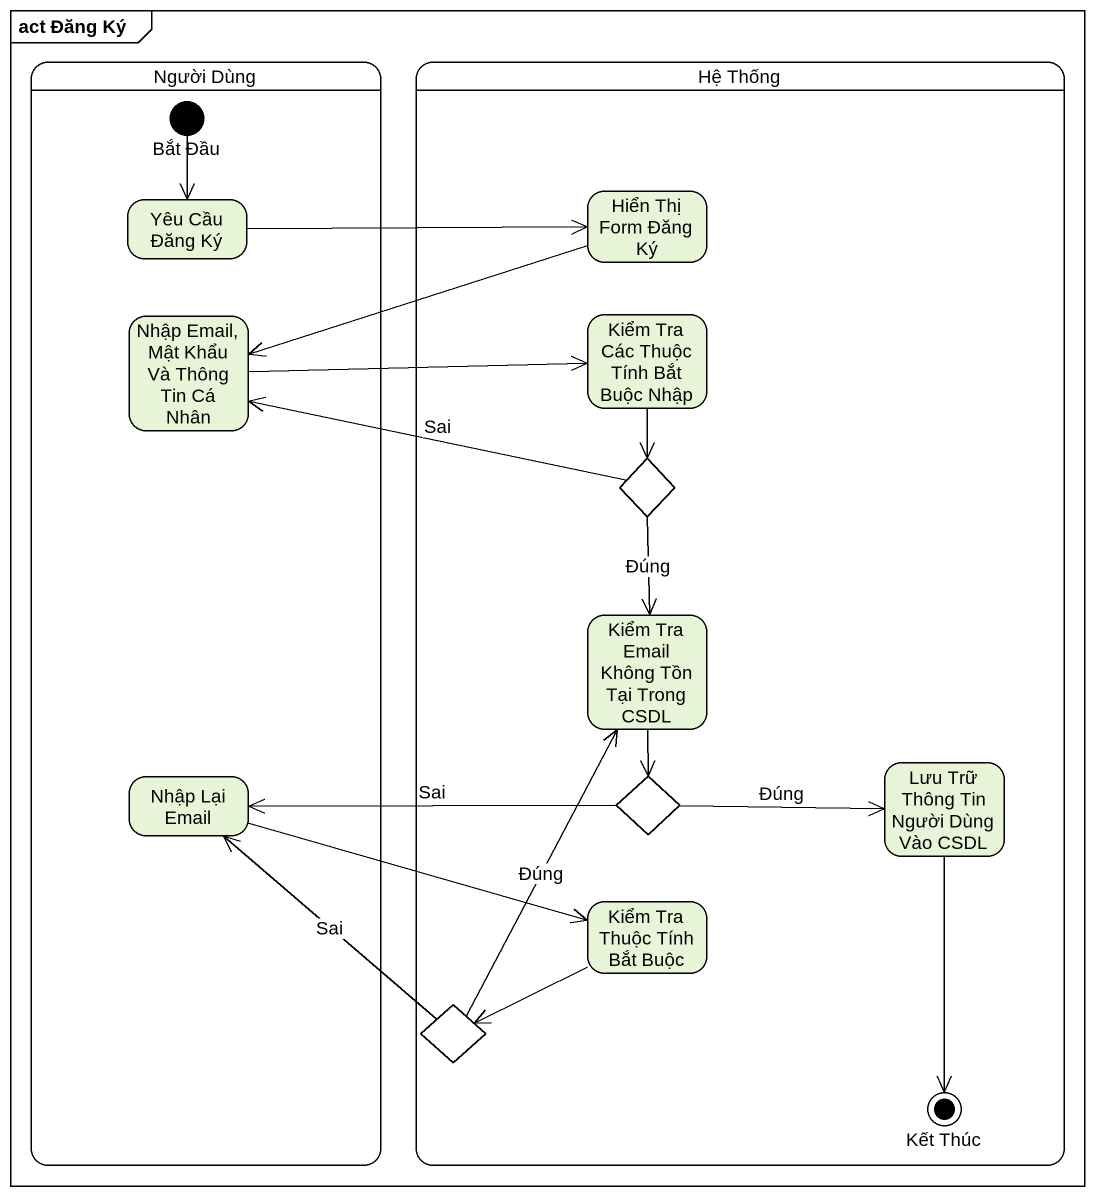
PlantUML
@startuml
mainframe act Đăng Ký
hide empty description
state "Người Dùng" as Người_Dùng {
  state "Bắt Đầu" as Bắt_Đầu <<start>>
  state "Yêu Cầu Đăng Ký" as Yêu_Cầu_Đăng_Ký
  state "Nhập Email, Mật Khẩu Và Thông Tin Cá Nhân" as Nhập_Email_Mật_Khẩu_Và
  state "Nhập Lại Email" as Nhập_Lại_Email
}
state "Hệ Thống" as Hệ_Thống {
  state "Hiển Thị Form Đăng Ký" as Hiển_Thị_Form_Đăng_Ký
  state "Kiểm Tra Các Thuộc Tính Bắt Buộc Nhập" as Kiểm_Tra_Các_Thuộc_Tính_Bắt
  state choice1 <<choice>>
  state "Kiểm Tra Email Không Tồn Tại Trong CSDL" as Kiểm_Tra_Email_Không_Tồn
  state choice2 <<choice>>
  state "Lưu Trữ Thông Tin Người Dùng Vào CSDL" as Lưu_Trữ_Thông_Tin_Người
  state "Kiểm Tra Thuộc Tính Bắt Buộc" as Kiểm_Tra_Thuộc_Tính_Bắt_Buộc
  state choice3 <<choice>>
  state "Kết Thúc" as Kết_Thúc <<end>>
}
Bắt_Đầu --> Yêu_Cầu_Đăng_Ký
Yêu_Cầu_Đăng_Ký -right-> Hiển_Thị_Form_Đăng_Ký
Hiển_Thị_Form_Đăng_Ký -left-> Nhập_Email_Mật_Khẩu_Và
Nhập_Email_Mật_Khẩu_Và -right-> Kiểm_Tra_Các_Thuộc_Tính_Bắt
Kiểm_Tra_Các_Thuộc_Tính_Bắt --> choice1
choice1 -left-> Nhập_Email_Mật_Khẩu_Và : Sai
choice1 --> Kiểm_Tra_Email_Không_Tồn : Đúng
Kiểm_Tra_Email_Không_Tồn --> choice2
Nhập_Lại_Email -right-> Kiểm_Tra_Thuộc_Tính_Bắt_Buộc
choice2 -left-> Nhập_Lại_Email : Sai
choice2 -right-> Lưu_Trữ_Thông_Tin_Người : Đúng
Lưu_Trữ_Thông_Tin_Người --> Kết_Thúc
Kiểm_Tra_Thuộc_Tính_Bắt_Buộc -left-> choice3
choice3 -up-> Kiểm_Tra_Email_Không_Tồn : Đúng
choice3 -up-> Nhập_Lại_Email : Sai
@enduml
